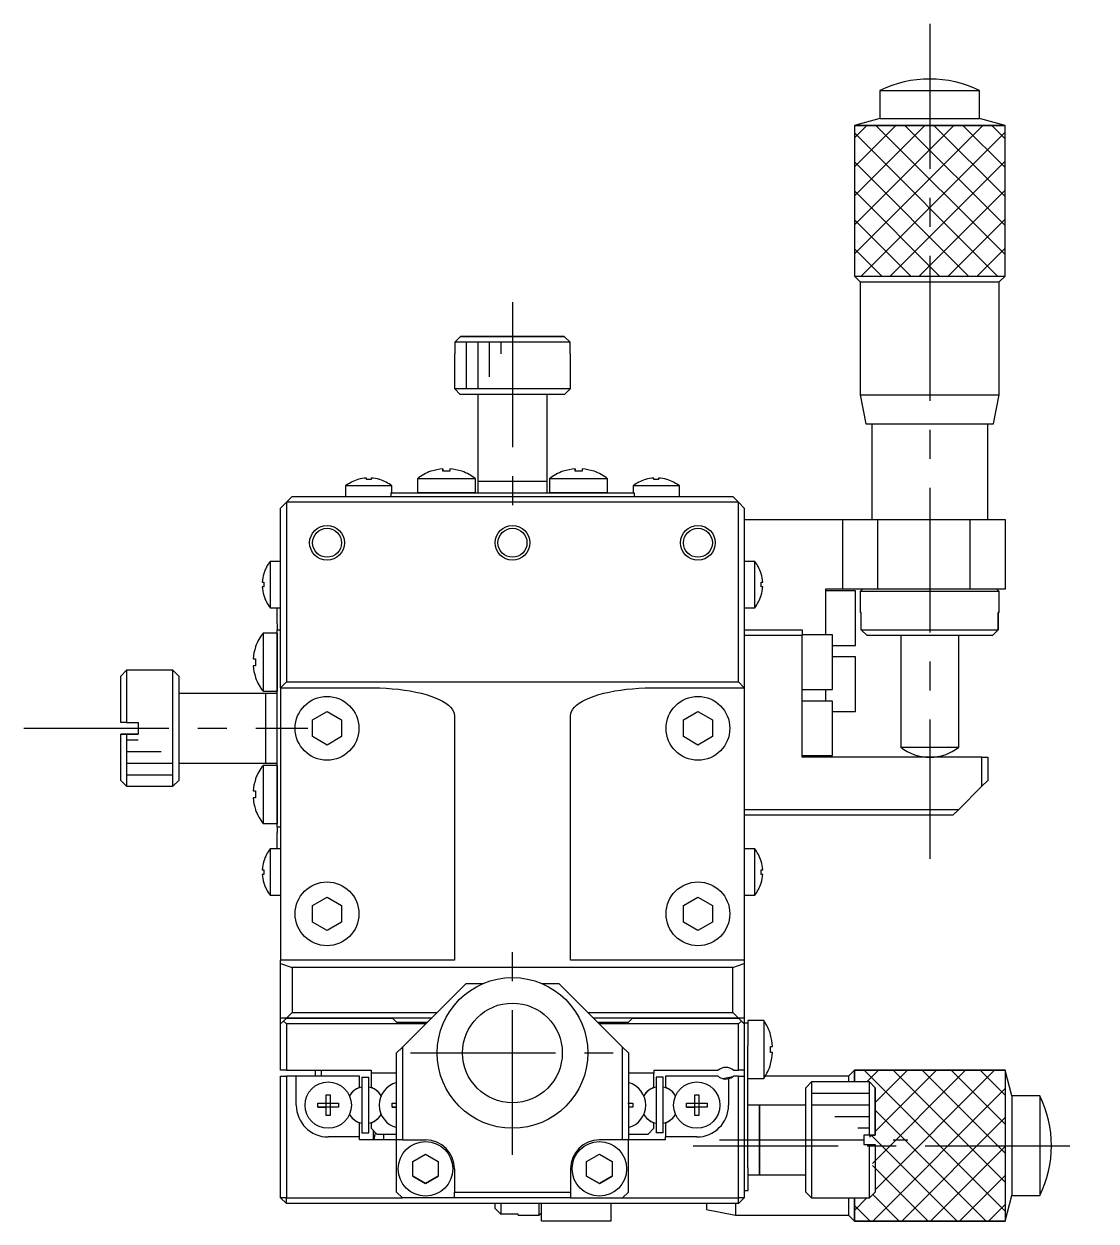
# Model space of a CAD drawing. Extents: x -314 to 359, y 3 to 518.
# Drawn here: x -73.7 to 18.8, y 227.7 to 330.9 of the extents above; entities that cross this region are included whole.
import ezdxf

# ---------------------------------------------------------------- set-up
doc = ezdxf.new("R2010")
doc.units = 0
doc.header["$LTSCALE"] = 10
doc.linetypes.add('CENTER', pattern=[2, 1.25, -0.25, 0.25, -0.25])
doc.linetypes.add('DASHED', pattern=[3.5, 2, -1.5])
doc.layers.get('0').update_dxf_attribs({"linetype": 'CONTINUOUS'})
doc.layers.add('CENTER', color=1, linetype='CENTER')

msp = doc.modelspace()

# ---------------------------------------------------------------- linework, layer by layer
at = {"color": 7, "linetype": 'CONTINUOUS'}
for p, q in [((0.166733, 325.180772), (8.766733, 325.180772)), ((0.166733, 325.180772), (0.166733, 322.770261)), ((8.766733, 322.770261), (8.766733, 325.180772)), ((0.166733, 322.770261), (-2.033266, 322.180773)), ((-2.033266, 322.180773), (10.966732, 322.180773)), ((-2.033266, 322.180773), (-2.033266, 309.180772)), ((0.166733, 322.770261), (8.766733, 322.770261)), ((10.966732, 322.180773), (8.766733, 322.770261)), ((10.966732, 309.180772), (10.966732, 322.180773)), ((-2.033266, 309.180772), (10.966732, 309.180772)), ((-2.033266, 309.180772), (-1.533263, 308.68077)), ((10.466729, 308.68077), (10.966732, 309.180772)), ((-1.533263, 308.68077), (10.466729, 308.68077)), ((-1.533263, 308.68077), (-1.533263, 298.930765)), ((10.466729, 298.930765), (10.466729, 308.68077)), ((-36.508204, 303.480766), (-36.005403, 303.980766)), ((-36.005403, 303.980766), (-27.061131, 303.980766)), ((-27.061131, 303.980766), (-36.005403, 303.980766)), ((-27.061131, 303.980766), (-26.55833, 303.480766)), ((-36.508204, 303.480766), (-36.508204, 302.480766)), ((-26.55833, 303.480766), (-36.508204, 303.480766)), ((-26.55833, 302.480766), (-26.55833, 303.480766)), ((-36.508204, 302.480766), (-36.533267, 302.480766)), ((-36.508204, 302.480766), (-36.533267, 302.480766)), ((-36.533267, 302.480766), (-36.533267, 299.480766)), ((-26.533267, 302.480766), (-26.55833, 302.480766)), ((-26.533267, 302.480766), (-26.55833, 302.480766)), ((-26.533267, 299.480766), (-26.533267, 302.480766)), ((-36.533267, 299.480766), (-26.533267, 299.480766)), ((-36.533267, 299.480766), (-36.033267, 298.980766)), ((-27.033267, 298.980766), (-26.533267, 299.480766)), ((-27.033267, 298.980766), (-36.033267, 298.980766)), ((-34.533267, 298.980766), (-34.533267, 291.480766)), ((-28.533267, 291.480766), (-28.533267, 298.980766)), ((-1.533263, 298.930765), (10.466729, 298.930765)), ((-1.533263, 298.930765), (-1.033264, 296.430766)), ((9.96673, 296.430766), (10.466729, 298.930765)), ((-1.033264, 296.430766), (9.96673, 296.430766)), ((-0.533267, 296.430766), (-0.533267, 288.180766)), ((9.466733, 288.180766), (9.466733, 296.430766)), ((-38.549092, 292.346202), (-38.582849, 292.346202)), ((-38.549094, 292.346202), (-38.582849, 292.346202)), ((-37.532852, 292.346182), (-37.532845, 292.558317)), ((-36.932852, 292.346171), (-37.532852, 292.346182)), ((-37.532845, 292.558317), (-37.53285, 292.346182)), ((-36.932845, 292.558305), (-36.932852, 292.346171)), ((-35.882849, 292.346151), (-35.916605, 292.346152)), ((-35.882849, 292.346151), (-35.916603, 292.346152)), ((-27.149092, 292.346202), (-27.182849, 292.346202)), ((-27.149094, 292.346202), (-27.182849, 292.346202)), ((-26.132852, 292.346182), (-26.132845, 292.558317)), ((-25.532852, 292.346171), (-26.132852, 292.346182)), ((-26.132845, 292.558317), (-26.13285, 292.346182)), ((-25.532845, 292.558305), (-25.532852, 292.346171)), ((-24.482849, 292.346151), (-24.516605, 292.346152)), ((-24.482849, 292.346151), (-24.516603, 292.346152)), ((-44.861976, 291.636499), (-44.883267, 291.636499)), ((-44.133267, 291.636499), (-44.133267, 291.768242)), ((-43.733267, 291.636499), (-44.133267, 291.636499)), ((-43.733267, 291.768242), (-43.733267, 291.636499)), ((-42.983267, 291.636499), (-43.004558, 291.636499)), ((-39.732861, 291.703421), (-39.732884, 290.480922)), ((-34.732861, 291.703326), (-39.732861, 291.703421)), ((-34.732884, 290.480827), (-34.732861, 291.703326)), ((-31.533267, 291.480766), (-34.533267, 291.480766)), ((-31.533267, 291.480766), (-34.533267, 291.480766)), ((-34.533267, 291.480766), (-34.533267, 290.480766)), ((-28.533267, 291.480766), (-31.533267, 291.480766)), ((-28.533267, 291.480766), (-31.533267, 291.480766)), ((-28.533267, 290.480766), (-28.533267, 291.480766)), ((-28.332861, 291.703421), (-28.332884, 290.480922)), ((-23.332861, 291.703326), (-28.332861, 291.703421)), ((-23.332884, 290.480827), (-23.332861, 291.703326)), ((-20.061976, 291.636499), (-20.083267, 291.636499)), ((-19.333267, 291.636499), (-19.333267, 291.768242)), ((-18.933267, 291.636499), (-19.333267, 291.636499)), ((-18.933267, 291.768242), (-18.933267, 291.636499)), ((-18.183267, 291.636499), (-18.204558, 291.636499)), ((-50.533267, 290.180766), (-51.033267, 289.680766)), ((-50.533267, 290.180766), (-12.533267, 290.180766)), ((-41.933267, 291.078766), (-45.933267, 291.078766)), ((-45.933267, 291.078766), (-45.933267, 290.180766)), ((-42.033267, 290.480766), (-42.033267, 290.180766)), ((-42.033267, 290.480766), (-40.033267, 290.480766)), ((-41.933267, 290.480766), (-41.933267, 291.078766)), ((-40.033267, 290.480766), (-23.033267, 290.480766)), ((-34.732884, 290.480827), (-39.732884, 290.480922)), ((-38.532884, 290.480899), (-38.532884, 290.480766)), ((-23.332884, 290.480827), (-28.332884, 290.480922)), ((-27.132884, 290.480899), (-27.132884, 290.480766)), ((-23.033267, 290.480766), (-21.033267, 290.480766)), ((-17.133267, 291.078766), (-21.133267, 291.078766)), ((-21.133267, 291.078766), (-21.133267, 290.480766)), ((-21.033267, 290.480766), (-21.033267, 290.180766)), ((-17.133267, 290.180766), (-17.133267, 291.078766)), ((-12.033267, 289.680766), (-12.533267, 290.180766)), ((-51.033267, 289.680766), (-51.533267, 289.180766)), ((-51.533267, 273.680766), (-51.533267, 289.180766)), ((-51.033267, 289.680766), (-51.033267, 274.180766)), ((-12.033267, 289.680766), (-51.033267, 289.680766)), ((-12.033267, 274.180766), (-12.033267, 289.680766)), ((-11.533267, 289.180766), (-12.033267, 289.680766)), ((-11.533267, 289.180766), (-11.533267, 280.980766)), ((-11.533267, 288.180766), (-3.033267, 288.180766)), ((-3.033267, 282.180766), (-3.033267, 288.180766)), ((-3.033267, 288.180766), (-0.033267, 288.180766)), ((-0.033267, 288.180766), (-0.033267, 282.180766)), ((-0.033267, 288.180766), (7.966733, 288.180766)), ((7.966733, 282.180766), (7.966733, 288.180766)), ((7.966733, 288.180766), (10.966733, 288.180766)), ((10.966733, 288.180766), (10.966733, 282.180766)), ((-52.431266, 284.580766), (-52.431266, 280.580766)), ((-51.533267, 284.580766), (-52.431266, 284.580766)), ((-10.635268, 284.580766), (-11.533267, 284.580766)), ((-10.635268, 280.580766), (-10.635268, 284.580766)), ((-52.988999, 283.530766), (-52.988999, 283.509475)), ((-10.077535, 283.509475), (-10.077535, 283.530766)), ((-53.120743, 282.780766), (-52.988999, 282.780766)), ((-52.988999, 282.380766), (-53.120743, 282.380766)), ((-52.988999, 282.780766), (-52.988999, 282.380766)), ((-10.077535, 282.780766), (-9.945792, 282.780766)), ((-10.077535, 282.380766), (-10.077535, 282.780766)), ((-9.945792, 282.380766), (-10.077535, 282.380766)), ((-4.533267, 282.180766), (-4.533267, 278.230766)), ((-3.033267, 282.180766), (-4.533267, 282.180766)), ((-1.933267, 282.030766), (-4.533267, 282.030766)), ((-0.033267, 282.180766), (-3.033267, 282.180766)), ((-1.933267, 277.330766), (-1.933267, 282.030766)), ((-1.333267, 282.180766), (-1.533267, 281.980766)), ((10.466733, 281.980766), (-1.533267, 281.980766)), ((-1.533267, 281.980766), (-1.533267, 280.180766)), ((7.966733, 282.180766), (-0.033267, 282.180766)), ((10.966733, 282.180766), (7.966733, 282.180766)), ((10.466733, 281.980766), (10.266733, 282.180766)), ((10.466733, 280.180766), (10.466733, 281.980766)), ((-52.988999, 281.652058), (-52.988999, 281.630766)), ((-11.533267, 280.980766), (-11.533267, 278.380766)), ((-10.077535, 281.630766), (-10.077535, 281.652058)), ((-52.431266, 280.580766), (-51.533267, 280.580766)), ((-51.833267, 279.680766), (-51.833267, 280.580766)), ((-11.533267, 280.580766), (-10.635268, 280.580766)), ((-1.449352, 280.180766), (-1.533267, 280.180766)), ((-1.449352, 278.680766), (-1.449352, 280.180766)), ((10.466733, 280.180766), (10.382807, 280.180766)), ((10.382807, 280.180766), (10.382807, 278.680766)), ((10.382818, 278.680766), (10.382818, 280.180766)), ((-51.833267, 279.180766), (-51.833267, 279.680766)), ((-51.833267, 279.180766), (-51.833267, 278.680766)), ((-53.05561, 278.381172), (-53.055705, 273.381172)), ((-51.833267, 278.381149), (-53.05561, 278.381172)), ((-51.833267, 278.680766), (-51.533267, 278.680766)), ((-51.833267, 276.680766), (-51.833267, 278.680766)), ((-51.833111, 278.381149), (-51.833206, 273.381149)), ((-11.533267, 278.680766), (-6.533267, 278.680766)), ((-11.533267, 278.380766), (-11.533267, 277.180766)), ((-6.533267, 278.180766), (-11.533267, 278.180766)), ((-6.533267, 278.680766), (-6.533267, 278.180766)), ((-3.933267, 278.230766), (-6.533267, 278.230766)), ((-6.533267, 267.680766), (-6.533267, 278.180766)), ((-3.933267, 273.530766), (-3.933267, 278.230766)), ((-1.449352, 278.680766), (10.382807, 278.680766)), ((-0.9416, 278.180766), (-1.449352, 278.680766)), ((9.875054, 278.180766), (-0.9416, 278.180766)), ((1.966737, 278.180766), (1.966737, 268.558275)), ((6.966729, 268.558275), (6.966729, 278.180766)), ((10.382807, 278.680766), (9.875054, 278.180766)), ((-53.698435, 277.231185), (-53.698436, 277.197429)), ((-11.533267, 277.180766), (-11.533267, 275.280766)), ((-3.933267, 277.330766), (-1.933267, 277.330766)), ((-53.910589, 276.181189), (-53.698455, 276.181185)), ((-53.698455, 276.181185), (-53.698467, 275.581185)), ((-51.833267, 263.680766), (-51.833267, 276.680766)), ((-1.933267, 276.330766), (-3.933267, 276.330766)), ((-1.933267, 271.630766), (-1.933267, 276.330766)), ((-64.833267, 275.180766), (-65.333267, 274.680766)), ((-65.333267, 270.680671), (-65.333267, 274.680766)), ((-64.833267, 275.180766), (-64.833267, 270.680661)), ((-60.833267, 275.180766), (-64.833267, 275.180766)), ((-60.833267, 265.180766), (-60.833267, 275.180766)), ((-60.333267, 274.680766), (-60.833267, 275.180766)), ((-60.333267, 274.680766), (-60.333267, 265.680766)), ((-53.698467, 275.581185), (-53.910601, 275.581189)), ((-11.533267, 275.280766), (-11.533267, 274.580766)), ((-53.698486, 274.56494), (-53.698486, 274.531185)), ((-51.033267, 274.180766), (-51.533267, 273.680766)), ((-51.533267, 273.664275), (-51.533267, 273.680766)), ((-51.533267, 273.664275), (-43.533267, 273.664275)), ((-51.533267, 273.664275), (-51.533267, 250.180766)), ((-51.033267, 274.180766), (-12.033267, 274.180766)), ((-43.533267, 273.664275), (-42.984053, 273.656845)), ((-42.984053, 273.656845), (-42.438226, 273.6346)), ((-42.438226, 273.6346), (-41.899149, 273.597678)), ((-21.167385, 273.597678), (-20.628308, 273.6346)), ((-20.628308, 273.6346), (-20.082481, 273.656845)), ((-20.082481, 273.656845), (-19.533267, 273.664275)), ((-19.533267, 273.664275), (-11.533267, 273.664275)), ((-11.533267, 273.680766), (-12.033267, 274.180766)), ((-11.533267, 274.580766), (-11.533267, 273.680766)), ((-11.533267, 273.680766), (-11.533267, 273.664275)), ((-11.533267, 273.664275), (-11.533267, 272.680766)), ((-52.833267, 273.180766), (-60.333267, 273.180766)), ((-53.055705, 273.381172), (-51.833267, 273.381149)), ((-52.833267, 273.180766), (-52.833267, 267.180766)), ((-52.833267, 273.180766), (-52.833267, 267.180766)), ((-51.833267, 273.180766), (-52.833267, 273.180766)), ((-41.899149, 273.597678), (-41.370148, 273.546307)), ((-41.370148, 273.546307), (-40.854483, 273.480802)), ((-40.854483, 273.480802), (-40.355334, 273.401569)), ((-40.355334, 273.401569), (-39.875777, 273.309094)), ((-39.875777, 273.309094), (-39.41877, 273.20395)), ((-39.41877, 273.20395), (-38.987131, 273.086783)), ((-38.987131, 273.086783), (-38.58352, 272.958316)), ((-38.58352, 272.958316), (-38.210425, 272.819342)), ((-38.210425, 272.819342), (-37.870148, 272.670716)), ((-37.870148, 272.670716), (-37.564786, 272.513356)), ((-25.501748, 272.513356), (-25.196386, 272.670716)), ((-25.196386, 272.670716), (-24.856109, 272.819342)), ((-24.856109, 272.819342), (-24.483014, 272.958316)), ((-24.483014, 272.958316), (-24.079403, 273.086783)), ((-24.079403, 273.086783), (-23.647764, 273.20395)), ((-23.647764, 273.20395), (-23.190757, 273.309094)), ((-23.190757, 273.309094), (-22.711201, 273.401569)), ((-22.711201, 273.401569), (-22.212051, 273.480802)), ((-22.212051, 273.480802), (-21.696386, 273.546307)), ((-21.696386, 273.546307), (-21.167385, 273.597678)), ((-11.533267, 272.680766), (-11.533267, 271.680761)), ((-6.533267, 273.530766), (-3.933267, 273.530766)), ((-4.533267, 273.530766), (-4.533267, 272.530766)), ((-48.783267, 270.902454), (-47.533267, 271.624142)), ((-47.533267, 271.624142), (-46.283267, 270.902454)), ((-37.564786, 272.513356), (-37.296221, 272.348232)), ((-37.296221, 272.348232), (-37.06611, 272.176361)), ((-37.06611, 272.176361), (-36.875871, 271.998803)), ((-36.875871, 271.998803), (-36.726678, 271.816653)), ((-36.726678, 271.816653), (-36.619449, 271.631035)), ((-36.619449, 271.631035), (-36.554846, 271.443091)), ((-26.511688, 271.443091), (-26.447085, 271.631035)), ((-26.447085, 271.631035), (-26.339856, 271.816653)), ((-26.339856, 271.816653), (-26.190663, 271.998803)), ((-26.190663, 271.998803), (-26.000424, 272.176361)), ((-26.000424, 272.176361), (-25.770313, 272.348232)), ((-25.770313, 272.348232), (-25.501748, 272.513356)), ((-16.783267, 270.902454), (-15.533267, 271.624142)), ((-15.533267, 271.624142), (-14.283267, 270.902454)), ((-11.533267, 271.680761), (-11.533267, 271.480766)), ((-3.933267, 272.530766), (-6.533267, 272.530766)), ((-3.933267, 267.830766), (-3.933267, 272.530766)), ((-3.933267, 271.630766), (-1.933267, 271.630766)), ((-64.833267, 270.680661), (-65.333267, 270.680671)), ((-64.833267, 270.680661), (-63.833267, 270.680661)), ((-63.833267, 270.680661), (-63.833267, 269.680661)), ((-48.783267, 269.459078), (-48.783267, 270.902454)), ((-46.283267, 270.902454), (-46.283267, 269.459078)), ((-36.554846, 271.443091), (-36.533267, 271.253982)), ((-36.533267, 271.253982), (-36.533267, 250.180766)), ((-26.533267, 271.253982), (-26.511688, 271.443091)), ((-26.533267, 250.180766), (-26.533267, 271.253982)), ((-16.783267, 269.459078), (-16.783267, 270.902454)), ((-14.283267, 270.902454), (-14.283267, 269.459078)), ((-11.533267, 271.480766), (-11.533267, 268.880766)), ((-64.833267, 269.680872), (-65.333267, 269.680861)), ((-65.333267, 269.680671), (-65.333267, 269.680861)), ((-65.333267, 269.680671), (-64.833267, 269.680661)), ((-65.333267, 265.680766), (-65.333267, 269.680671)), ((-64.833267, 269.680872), (-63.833267, 269.680872)), ((-64.833267, 269.680661), (-64.833267, 265.180766)), ((-63.833267, 269.680661), (-64.833267, 269.680661)), ((-47.533267, 268.737391), (-48.783267, 269.459078)), ((-46.283267, 269.459078), (-47.533267, 268.737391)), ((-15.533267, 268.737391), (-16.783267, 269.459078)), ((-14.283267, 269.459078), (-15.533267, 268.737391)), ((-11.533267, 268.880766), (-11.533267, 268.680771)), ((-11.533267, 268.680771), (-11.533267, 265.780761)), ((1.966737, 268.558275), (6.966729, 268.558275)), ((-6.533267, 267.830766), (-3.933267, 267.830766)), ((8.966733, 267.680766), (-6.533267, 267.680766)), ((8.966733, 265.180766), (8.966733, 267.680766)), ((8.966733, 267.680766), (9.466733, 267.680766)), ((9.466733, 267.680766), (9.466733, 265.680766)), ((-60.333267, 267.180766), (-52.833267, 267.180766)), ((-53.05561, 266.981172), (-53.055705, 261.981172)), ((-51.833267, 266.981149), (-53.05561, 266.981172)), ((-52.833267, 267.180766), (-51.833267, 267.180766)), ((-51.833111, 266.981149), (-51.833206, 261.981149)), ((-65.333267, 265.680766), (-64.833267, 265.180766)), ((-60.833267, 265.180766), (-60.333267, 265.680766)), ((-53.698435, 265.831185), (-53.698436, 265.797429)), ((-11.533267, 265.780761), (-11.533267, 263.180766)), ((9.466733, 265.680766), (8.966733, 265.180766)), ((-64.833267, 265.180766), (-60.833267, 265.180766)), ((-53.910589, 264.781189), (-53.698455, 264.781185)), ((-53.698455, 264.781185), (-53.698467, 264.181185)), ((6.966733, 263.180766), (8.966733, 265.180766)), ((-53.698467, 264.181185), (-53.910601, 264.181189)), ((-51.833267, 261.680766), (-51.833267, 263.680766)), ((-53.698486, 263.16494), (-53.698486, 263.131185)), ((-11.533267, 263.180766), (-11.533267, 250.180766)), ((-11.533267, 263.180766), (6.966733, 263.180766)), ((6.466733, 262.680766), (-11.533267, 262.680766)), ((6.966733, 263.180766), (6.466733, 262.680766)), ((-53.055705, 261.981172), (-51.833267, 261.981149)), ((-51.833267, 261.680766), (-51.533267, 261.680766)), ((-51.833267, 261.680766), (-51.833267, 261.180766)), ((-51.833267, 260.680766), (-51.833267, 261.180766)), ((-51.833267, 259.780766), (-51.833267, 260.680766)), ((-52.431266, 259.780766), (-52.431266, 255.780766)), ((-51.533267, 259.780766), (-52.431266, 259.780766)), ((-10.635268, 259.780766), (-11.533267, 259.780766)), ((-10.635268, 255.780766), (-10.635268, 259.780766)), ((-52.988999, 258.730766), (-52.988999, 258.709475)), ((-10.077535, 258.709475), (-10.077535, 258.730766)), ((-53.120743, 257.980766), (-52.988999, 257.980766)), ((-52.988999, 257.580766), (-53.120743, 257.580766)), ((-52.988999, 257.980766), (-52.988999, 257.580766)), ((-10.077535, 257.980766), (-9.945792, 257.980766)), ((-10.077535, 257.580766), (-10.077535, 257.980766)), ((-9.945792, 257.580766), (-10.077535, 257.580766)), ((-52.988999, 256.852058), (-52.988999, 256.830766)), ((-10.077535, 256.830766), (-10.077535, 256.852058)), ((-52.431266, 255.780766), (-51.533267, 255.780766)), ((-48.783267, 254.902454), (-47.533267, 255.624142)), ((-47.533267, 255.624142), (-46.283267, 254.902454)), ((-16.783267, 254.902454), (-15.533267, 255.624142)), ((-15.533267, 255.624142), (-14.283267, 254.902454)), ((-11.533267, 255.780766), (-10.635268, 255.780766)), ((-48.783267, 253.459078), (-48.783267, 254.902454)), ((-46.283267, 254.902454), (-46.283267, 253.459078)), ((-16.783267, 253.459078), (-16.783267, 254.902454)), ((-14.283267, 254.902454), (-14.283267, 253.459078)), ((-47.533267, 252.737391), (-48.783267, 253.459078)), ((-46.283267, 253.459078), (-47.533267, 252.737391)), ((-15.533267, 252.737391), (-16.783267, 253.459078)), ((-14.283267, 253.459078), (-15.533267, 252.737391)), ((-51.533267, 249.90567), (-51.533267, 250.180766)), ((-49.033262, 250.180766), (-51.533267, 250.180766)), ((-51.533267, 249.90567), (-50.533267, 249.561342)), ((-51.533267, 245.180766), (-51.533267, 249.90567)), ((-48.783267, 250.180766), (-49.033262, 250.180766)), ((-46.283267, 250.180766), (-48.783267, 250.180766)), ((-46.033272, 250.180766), (-46.283267, 250.180766)), ((-36.533267, 250.180766), (-46.033272, 250.180766)), ((-17.033262, 250.180766), (-26.533267, 250.180766)), ((-16.783267, 250.180766), (-17.033262, 250.180766)), ((-14.283267, 250.180766), (-16.783267, 250.180766)), ((-14.033272, 250.180766), (-14.283267, 250.180766)), ((-11.533267, 250.180766), (-14.033272, 250.180766)), ((-12.533267, 249.561342), (-11.533267, 249.90567)), ((-11.533267, 250.180766), (-11.533267, 249.90567)), ((-11.533267, 249.90567), (-11.533267, 245.180766)), ((-12.533267, 249.561342), (-50.533267, 249.561342)), ((-50.533267, 249.561342), (-50.533267, 245.680766)), ((-12.533267, 245.680766), (-12.533267, 249.561342)), ((-35.533267, 248.180766), (-41.033267, 242.680766)), ((-35.533267, 248.180766), (-34.033264, 248.180766)), ((-29.03327, 248.180766), (-27.533267, 248.180766)), ((-22.033267, 242.680766), (-27.533267, 248.180766)), ((-51.033267, 245.180766), (-51.533267, 245.180766)), ((-51.533267, 244.680766), (-51.533267, 245.180766)), ((-51.533267, 244.680766), (-51.283267, 244.930766)), ((-51.033267, 245.180766), (-51.283267, 244.930766)), ((-51.283267, 244.930766), (-51.033267, 244.680766)), ((-51.033267, 245.180766), (-50.533267, 245.680766)), ((-51.033267, 245.180766), (-48.783267, 245.180766)), ((-48.783267, 245.180766), (-51.033267, 245.180766)), ((-50.533267, 245.680766), (-38.033267, 245.680766)), ((-48.783267, 245.180766), (-46.283267, 245.180766)), ((-46.283267, 245.180766), (-48.783267, 245.180766)), ((-46.283267, 245.180766), (-41.883267, 245.180766)), ((-41.883267, 245.180766), (-46.283267, 245.180766)), ((-41.533267, 244.830766), (-41.883267, 245.180766)), ((-38.533267, 245.180766), (-41.883267, 245.180766)), ((-41.533267, 244.830766), (-38.883267, 244.830766)), ((-25.033267, 245.680766), (-12.533267, 245.680766)), ((-21.183267, 245.180766), (-24.533267, 245.180766)), ((-24.183267, 244.830766), (-21.533267, 244.830766)), ((-21.183267, 245.180766), (-21.533267, 244.830766)), ((-21.183267, 245.180766), (-16.783267, 245.180766)), ((-16.783267, 245.180766), (-21.183267, 245.180766)), ((-16.783267, 245.180766), (-14.283267, 245.180766)), ((-14.283267, 245.180766), (-16.783267, 245.180766)), ((-14.283267, 245.180766), (-12.033267, 245.180766)), ((-12.033267, 245.180766), (-14.283267, 245.180766)), ((-12.533267, 245.680766), (-12.033267, 245.180766)), ((-11.783267, 244.930766), (-12.033267, 245.180766)), ((-11.533267, 245.180766), (-12.033267, 245.180766)), ((-12.033267, 244.680766), (-11.783267, 244.930766)), ((-11.783267, 244.930766), (-11.533267, 244.680766)), ((-11.533267, 245.180766), (-11.533267, 244.780766)), ((-11.533267, 244.780766), (-11.233267, 244.780766)), ((-11.533267, 244.680766), (-11.533267, 244.780766)), ((-11.233267, 244.980766), (-11.233267, 244.780766)), ((-9.84161, 244.980766), (-11.233267, 244.980766)), ((-11.233267, 244.780766), (-11.233267, 242.780766)), ((-9.84161, 244.980766), (-9.84161, 239.980766)), ((-51.533267, 240.680766), (-51.533267, 244.680766)), ((-51.033267, 244.680766), (-51.033267, 240.680766)), ((-39.033267, 244.680766), (-51.033267, 244.680766)), ((-12.033267, 244.680766), (-24.033267, 244.680766)), ((-12.033267, 240.680766), (-12.033267, 244.680766)), ((-11.533267, 244.680766), (-11.533267, 240.680766)), ((-9.270686, 243.739356), (-9.263831, 243.742699)), ((-41.533267, 242.180766), (-41.033267, 242.680766)), ((-41.033267, 242.680766), (-41.033267, 234.680766)), ((-22.033267, 234.680766), (-22.033267, 242.680766)), ((-22.033267, 242.680766), (-21.533267, 242.180766)), ((-11.233267, 241.405766), (-11.233267, 242.780766)), ((-9.270686, 242.220766), (-9.270686, 242.740766)), ((-9.270686, 242.740766), (-9.098314, 242.740766)), ((-41.533267, 234.680766), (-41.533267, 242.180766)), ((-21.533267, 242.180766), (-21.533267, 234.680766)), ((-9.098314, 242.220766), (-9.270686, 242.220766)), ((-51.033267, 240.680766), (-51.533267, 240.680766)), ((-51.033267, 240.680766), (-43.733267, 240.680766)), ((-48.533267, 240.180766), (-48.533267, 240.680766)), ((-48.033267, 240.680766), (-48.033267, 240.180766)), ((-43.733267, 240.680766), (-43.733267, 240.430766)), ((-19.333267, 240.680766), (-13.794705, 240.680766)), ((-19.333267, 240.680766), (-19.333267, 240.430766)), ((-12.471829, 240.680766), (-12.033267, 240.680766)), ((-11.533267, 240.680766), (-12.033267, 240.680766)), ((-11.533267, 240.680766), (-11.533267, 240.180762)), ((-11.233267, 232.280766), (-11.233267, 241.405766)), ((-9.263831, 241.218833), (-9.270686, 241.222177)), ((-2.033261, 240.680765), (-2.533263, 240.180762)), ((-2.033261, 240.680765), (-2.033261, 239.680766)), ((10.96674, 240.680765), (-2.033261, 240.680765)), ((10.96674, 240.680765), (10.96674, 234.324751)), ((11.556228, 238.480766), (10.96674, 240.680765)), ((-51.533267, 229.680766), (-51.533267, 240.180766)), ((-51.533267, 240.180766), (-51.033267, 240.180766)), ((-51.033267, 240.180766), (-51.033267, 229.680766)), ((-50.183267, 240.180766), (-51.033267, 240.180766)), ((-50.183267, 237.680766), (-50.183267, 240.180766)), ((-44.733267, 240.180766), (-50.183267, 240.180766)), ((-44.733267, 239.231572), (-44.733267, 240.180766)), ((-44.533267, 240.080766), (-43.933267, 240.080766)), ((-44.533267, 240.080766), (-44.533267, 235.280766)), ((-43.933267, 235.280766), (-43.933267, 240.080766)), ((-41.533267, 240.430766), (-43.733267, 240.430766)), ((-43.733267, 240.430766), (-43.733267, 239.231572)), ((-19.333267, 240.430766), (-21.533267, 240.430766)), ((-19.333267, 239.231572), (-19.333267, 240.430766)), ((-19.133267, 240.080766), (-19.133267, 235.280766)), ((-18.533267, 240.080766), (-19.133267, 240.080766)), ((-18.533267, 235.280766), (-18.533267, 240.080766)), ((-13.794705, 240.180766), (-18.333267, 240.180766)), ((-18.333267, 240.180766), (-18.333267, 239.231572)), ((-12.533274, 240.130761), (-13.379413, 239.961534)), ((-12.883267, 239.96252), (-12.883267, 237.680766)), ((-12.033267, 240.180766), (-12.471829, 240.180766)), ((-12.033267, 229.680766), (-12.033267, 240.180766)), ((-12.033267, 240.180766), (-11.533267, 240.180766)), ((-11.533267, 240.180766), (-11.533267, 229.680766)), ((-11.233267, 239.980766), (-9.84161, 239.980766)), ((-2.533263, 240.180762), (-9.715453, 240.180762)), ((-5.733267, 239.680766), (-6.233267, 239.180766)), ((-5.733267, 239.680766), (-5.733267, 234.680766)), ((-0.733267, 239.680766), (-5.733267, 239.680766)), ((-2.533263, 240.180762), (-2.533263, 239.680766)), ((-0.733267, 235.080766), (-0.733267, 239.680766)), ((-0.233267, 239.180766), (-0.733267, 239.680766)), ((-47.613267, 238.567128), (-47.253267, 238.567128)), ((-47.613267, 237.860766), (-47.613267, 238.567128)), ((-47.253267, 238.567128), (-47.253267, 237.860766)), ((-44.993362, 239.081406), (-44.733267, 239.231572)), ((-43.473172, 239.081406), (-43.733267, 239.231572)), ((-43.533267, 239.105602), (-43.533267, 239.116102)), ((-19.593362, 239.081406), (-19.333267, 239.231572)), ((-19.353034, 239.180766), (-19.421265, 239.180766)), ((-18.073172, 239.081406), (-18.333267, 239.231572)), ((-18.245269, 239.180766), (-18.313502, 239.180766)), ((-15.813267, 238.567128), (-15.453267, 238.567128)), ((-15.813267, 237.860766), (-15.813267, 238.567128)), ((-15.453267, 238.567128), (-15.453267, 237.860766)), ((-6.233267, 234.680766), (-6.233267, 239.180766)), ((-0.233267, 239.180766), (-0.233267, 235.080766)), ((-48.319628, 237.860766), (-47.613267, 237.860766)), ((-48.319628, 237.500766), (-48.319628, 237.860766)), ((-47.613267, 237.500766), (-48.319628, 237.500766)), ((-48.319628, 237.500766), (-47.613267, 237.500766)), ((-47.602895, 237.850394), (-47.613267, 237.860766)), ((-47.602895, 237.511138), (-47.613267, 237.500766)), ((-47.613267, 236.794405), (-47.613267, 237.500766)), ((-47.602895, 237.850394), (-47.263639, 237.850394)), ((-47.602895, 237.511138), (-47.602895, 237.850394)), ((-47.263639, 237.511138), (-47.602895, 237.511138)), ((-47.263639, 237.850394), (-47.253267, 237.860766)), ((-47.263639, 237.850394), (-47.263639, 237.511138)), ((-47.263639, 237.511138), (-47.253267, 237.500766)), ((-47.253267, 237.860766), (-46.546906, 237.860766)), ((-47.253267, 237.500766), (-47.253267, 236.794405)), ((-46.546906, 237.500766), (-47.253267, 237.500766)), ((-46.546906, 237.500766), (-47.253267, 237.500766)), ((-46.546906, 237.860766), (-46.546906, 237.500766)), ((-41.919628, 237.860766), (-41.499743, 237.860766)), ((-41.919628, 237.500766), (-41.919628, 237.860766)), ((-41.533267, 237.500766), (-41.919628, 237.500766)), ((-41.919628, 237.500766), (-41.533267, 237.500766)), ((-21.566791, 237.860766), (-21.146906, 237.860766)), ((-21.146906, 237.500766), (-21.533267, 237.500766)), ((-21.146906, 237.500766), (-21.533267, 237.500766)), ((-21.146906, 237.860766), (-21.146906, 237.500766)), ((-16.519628, 237.860766), (-15.813267, 237.860766)), ((-16.519628, 237.500766), (-16.519628, 237.860766)), ((-15.813267, 237.500766), (-16.519628, 237.500766)), ((-16.519628, 237.500766), (-15.813267, 237.500766)), ((-15.802895, 237.850394), (-15.813267, 237.860766)), ((-15.802895, 237.511138), (-15.813267, 237.500766)), ((-15.813267, 236.794405), (-15.813267, 237.500766)), ((-15.802895, 237.850394), (-15.463639, 237.850394)), ((-15.802895, 237.511138), (-15.802895, 237.850394)), ((-15.463639, 237.511138), (-15.802895, 237.511138)), ((-15.463639, 237.850394), (-15.453267, 237.860766)), ((-15.463639, 237.850394), (-15.463639, 237.511138)), ((-15.463639, 237.511138), (-15.453267, 237.500766)), ((-15.453267, 237.860766), (-14.746906, 237.860766)), ((-15.453267, 237.500766), (-15.453267, 236.794405)), ((-14.746906, 237.500766), (-15.453267, 237.500766)), ((-14.746906, 237.500766), (-15.453267, 237.500766)), ((-14.746906, 237.860766), (-14.746906, 237.500766)), ((-10.233267, 237.680766), (-11.233267, 237.680766)), ((-10.233267, 237.680766), (-10.233267, 234.680766)), ((-10.233267, 231.680766), (-10.233267, 237.680766)), ((-6.233267, 237.680766), (-10.233267, 237.680766)), ((11.556228, 238.480766), (11.556228, 234.276018)), ((13.966739, 238.480766), (11.556228, 238.480766)), ((13.966739, 238.480766), (13.966739, 234.276018)), ((-47.253267, 236.794405), (-47.613267, 236.794405)), ((-15.453267, 236.794405), (-15.813267, 236.794405)), ((-44.733267, 236.129961), (-44.993362, 236.280127)), ((-44.733267, 234.930766), (-44.733267, 236.129961)), ((-43.733267, 236.129961), (-43.473172, 236.280127)), ((-43.733267, 236.129961), (-43.733267, 235.680766)), ((-43.733267, 235.680766), (-43.233267, 235.180766)), ((-43.533267, 236.245431), (-43.533267, 236.25593)), ((-43.533267, 234.680766), (-43.533267, 235.480766)), ((-19.833267, 235.180766), (-19.333267, 235.680766)), ((-19.333267, 236.129961), (-19.593362, 236.280127)), ((-19.333267, 235.680766), (-19.333267, 236.129961)), ((-18.333267, 236.129961), (-18.073172, 236.280127)), ((-18.333267, 236.129961), (-18.333267, 234.930766)), ((-44.733267, 234.930766), (-47.433267, 234.930766)), ((-44.733267, 234.680766), (-44.733267, 234.930766)), ((-41.533267, 234.680766), (-44.733267, 234.680766)), ((-44.533267, 235.280766), (-43.933267, 235.280766)), ((-43.233267, 235.180766), (-41.533267, 235.180766)), ((-42.655758, 235.180766), (-42.655758, 234.680766)), ((-41.033267, 234.680766), (-41.533267, 234.680766)), ((-41.533267, 230.180766), (-41.533267, 234.680766)), ((-41.033267, 234.680766), (-39.033267, 234.680766)), ((-22.033267, 234.680766), (-24.033267, 234.680766)), ((-21.533267, 234.680766), (-22.033267, 234.680766)), ((-21.533267, 235.180766), (-19.833267, 235.180766)), ((-21.533267, 230.180766), (-21.533267, 234.680766)), ((-18.333267, 234.680766), (-21.533267, 234.680766)), ((-18.533267, 235.280766), (-19.133267, 235.280766)), ((-18.333267, 234.680766), (-18.333267, 234.930766)), ((-15.633267, 234.930766), (-18.333267, 234.930766)), ((-10.233267, 234.680766), (-10.233267, 231.680766)), ((-6.233267, 230.180766), (-6.233267, 234.680766)), ((-5.733267, 234.680766), (-5.733267, 229.680766)), ((-1.233267, 235.080766), (-1.233267, 234.280766)), ((-0.733267, 235.080766), (-1.233267, 235.080766)), ((-0.233267, 235.080766), (-0.733267, 235.080766)), ((-40.133267, 232.815852), (-39.033267, 233.450937)), ((-39.033267, 233.450937), (-37.933267, 232.815852)), ((-25.133267, 232.815852), (-24.033267, 233.450937)), ((-24.033267, 233.450937), (-22.933267, 232.815852)), ((-1.233267, 234.280766), (-0.733267, 234.280766)), ((-0.733267, 229.680766), (-0.733267, 234.280766)), ((-0.733267, 234.280766), (-0.233267, 234.280766)), ((-0.233267, 234.280766), (-0.233267, 230.180766)), ((10.96674, 234.324751), (10.96674, 227.680767)), ((11.556228, 234.276018), (11.556228, 229.880766)), ((13.966739, 234.276018), (13.966739, 229.880766)), ((-40.133267, 231.545681), (-40.133267, 232.815852)), ((-37.933267, 232.815852), (-37.933267, 231.545681)), ((-25.133267, 231.545681), (-25.133267, 232.815852)), ((-22.933267, 232.815852), (-22.933267, 231.545681)), ((-39.033267, 230.910596), (-40.133267, 231.545681)), ((-40.133267, 231.545681), (-39.033267, 230.910596)), ((-37.933267, 231.545681), (-39.033267, 230.910596)), ((-39.033267, 230.910596), (-37.933267, 231.545681)), ((-36.533267, 232.180766), (-36.533267, 230.180766)), ((-26.533267, 232.180766), (-26.533267, 230.180766)), ((-24.033267, 230.910596), (-25.133267, 231.545681)), ((-25.133267, 231.545681), (-24.033267, 230.910596)), ((-22.933267, 231.545681), (-24.033267, 230.910596)), ((-24.033267, 230.910596), (-22.933267, 231.545681)), ((-11.233267, 232.280766), (-11.233267, 230.280766)), ((-11.233267, 231.680766), (-10.233267, 231.680766)), ((-10.233267, 231.680766), (-6.233267, 231.680766)), ((-11.233267, 230.280766), (-11.533267, 230.280766)), ((-51.033267, 229.180766), (-51.533267, 229.680766)), ((-51.033267, 229.680766), (-51.533267, 229.680766)), ((-51.033267, 229.680766), (-41.033267, 229.680766)), ((-51.033267, 229.180766), (-51.033267, 229.680766)), ((-41.533267, 230.180766), (-41.033267, 229.680766)), ((-36.533267, 229.680766), (-41.033267, 229.680766)), ((-36.533267, 229.680766), (-36.533267, 230.180766)), ((-36.533267, 230.180766), (-26.533267, 230.180766)), ((-26.533267, 229.680766), (-36.533267, 229.680766)), ((-26.533267, 230.180766), (-26.533267, 229.680766)), ((-26.533267, 229.680766), (-22.033267, 229.680766)), ((-22.033267, 229.680766), (-21.533267, 230.180766)), ((-22.033267, 229.680766), (-12.033267, 229.680766)), ((-12.033267, 229.180766), (-12.033267, 229.680766)), ((-11.533267, 229.680766), (-12.033267, 229.680766)), ((-12.033267, 229.180766), (-11.533267, 229.680766)), ((-6.233267, 230.180766), (-5.733267, 229.680766)), ((-5.733267, 229.680766), (-0.733267, 229.680766)), ((-2.533263, 229.680766), (-2.533263, 228.18077)), ((-2.033261, 229.680766), (-2.033261, 227.680767)), ((-0.733267, 229.680766), (-0.233267, 230.180766)), ((10.96674, 227.680767), (11.556228, 229.880766)), ((11.556228, 229.880766), (13.966739, 229.880766)), ((-12.033267, 229.180766), (-51.033267, 229.180766)), ((-33.033267, 228.772437), (-33.033267, 229.180766)), ((-32.533267, 228.264685), (-33.033267, 228.772437)), ((-32.533267, 229.180766), (-32.533267, 228.264685)), ((-31.033267, 228.264685), (-32.533267, 228.264685)), ((-31.033267, 228.180766), (-31.033267, 228.264685)), ((-29.233267, 228.180766), (-29.233267, 229.180766)), ((-29.233267, 228.180766), (-29.033267, 228.380766)), ((-29.033267, 227.680766), (-29.033267, 229.180766)), ((-23.033267, 229.180766), (-23.033267, 227.680766)), ((-14.783267, 229.180766), (-14.783267, 228.680769)), ((-14.783267, 228.680769), (-12.283268, 228.18077)), ((-12.283268, 229.180766), (-12.283268, 228.18077)), ((-31.033267, 228.180766), (-29.233267, 228.180766)), ((-23.033267, 227.680766), (-29.033267, 227.680766)), ((-12.283268, 228.18077), (-2.533263, 228.18077)), ((-2.533263, 228.18077), (-2.033261, 227.680767)), ((-2.033261, 227.680767), (10.96674, 227.680767))]:
    msp.add_line(p, q, dxfattribs=at)
at = {"color": 3, "linetype": 'CONTINUOUS'}
for p, q in [((-2.033266, 321.102701), (-0.955193, 322.180773)), ((-2.033266, 318.602701), (1.544807, 322.180773)), ((-2.033266, 316.102701), (4.044807, 322.180773)), ((-2.033266, 313.602701), (6.544807, 322.180773)), ((-2.033266, 311.102701), (9.044807, 322.180773)), ((-0.17828, 322.180773), (10.966732, 311.035762)), ((2.32172, 322.180773), (10.966732, 313.535762)), ((4.82172, 322.180773), (10.966732, 316.035762)), ((7.32172, 322.180773), (10.966732, 318.535762)), ((9.82172, 322.180773), (10.966732, 321.035762)), ((-2.033266, 321.53576), (10.321721, 309.180772)), ((-1.455194, 309.180772), (10.966732, 321.602699)), ((1.044806, 309.180772), (10.966732, 319.102699)), ((-2.033266, 319.03576), (7.821721, 309.180772)), ((-2.033266, 316.53576), (5.321721, 309.180772)), ((3.544806, 309.180772), (10.966732, 316.602699)), ((-2.033266, 314.03576), (2.821721, 309.180772)), ((6.044806, 309.180772), (10.966732, 314.102699)), ((-2.033266, 311.53576), (0.321721, 309.180772)), ((8.544806, 309.180772), (10.966732, 311.602699)), ((-35.533267, 303.480766), (-35.533267, 299.480766)), ((-34.533267, 303.480766), (-34.533267, 299.480766)), ((-33.533267, 303.480766), (-33.533267, 300.480766)), ((-32.533267, 303.480766), (-32.533267, 302.480766)), ((-64.833267, 269.180766), (-63.833267, 269.180766)), ((-64.833267, 268.180766), (-61.833267, 268.180766)), ((-64.833267, 267.180766), (-60.833267, 267.180766)), ((-64.833267, 266.180766), (-60.833267, 266.180766)), ((-1.178272, 240.680765), (10.96674, 228.535754)), ((-0.9552, 239.680766), (0.044799, 240.680765)), ((-0.485298, 232.650669), (7.544799, 240.680765)), ((-0.253816, 230.38215), (10.044799, 240.680765)), ((-0.233267, 237.9027), (2.544799, 240.680765)), ((-0.233267, 235.4027), (5.044799, 240.680765)), ((1.321728, 240.680765), (10.96674, 231.035754)), ((3.821728, 240.680765), (10.96674, 233.535754)), ((6.321728, 240.680765), (10.96674, 236.035754)), ((8.821728, 240.680765), (10.96674, 238.535754)), ((-0.733267, 238.680766), (-5.733267, 238.680766)), ((-0.455199, 227.680767), (10.96674, 239.102707)), ((-0.733267, 237.680766), (-5.733267, 237.680766)), ((-0.733267, 236.680766), (-3.733267, 236.680766)), ((-0.233267, 237.235761), (9.321726, 227.680767)), ((2.044801, 227.680767), (10.96674, 236.602707)), ((-0.733267, 235.680766), (-1.733267, 235.680766)), ((-0.716779, 234.919187), (-0.5552, 235.080766)), ((-0.578273, 235.080766), (6.821726, 227.680767)), ((4.544801, 227.680767), (10.96674, 234.102707)), ((-0.466789, 232.469283), (4.321726, 227.680767)), ((7.044801, 227.680767), (10.96674, 231.602707)), ((-2.033261, 228.602706), (-0.9552, 229.680766)), ((-0.45577, 229.958264), (1.821726, 227.680767)), ((-2.033261, 229.035755), (-0.678274, 227.680767)), ((9.544801, 227.680767), (10.96674, 229.102707))]:
    msp.add_line(p, q, dxfattribs=at)
at = {"color": 3, "linetype": 'DASHED'}
for p, q in [((10.966732, 322.180773), (-2.033266, 322.180773)), ((-2.033266, 322.180773), (-2.033266, 309.180772)), ((10.966732, 309.180772), (10.966732, 322.180773)), ((-2.033266, 309.180772), (10.966732, 309.180772)), ((-2.033261, 239.680766), (-2.033261, 240.680765)), ((-2.033261, 240.680765), (10.96674, 240.680765)), ((10.96674, 240.680765), (10.96674, 227.680767)), ((-0.733267, 239.680766), (-2.033261, 239.680766)), ((-0.233267, 239.180766), (-0.733267, 239.680766)), ((-0.233267, 235.080766), (-0.233267, 239.180766)), ((-0.733267, 235.080766), (-0.233267, 235.080766)), ((-2.033261, 227.680767), (-2.033261, 229.680766)), ((-2.033261, 229.680766), (-0.733267, 229.680766)), ((-0.733267, 229.680766), (-0.233267, 230.180766)), ((10.96674, 227.680767), (-2.033261, 227.680767))]:
    msp.add_line(p, q, dxfattribs=at)
at = {"color": 3, "linetype": 'CONTINUOUS'}
for centre in [(-47.533267, 286.180766), (-31.533267, 286.180766), (-15.533267, 286.180766)]:
    msp.add_circle(centre, 1.5, dxfattribs=at)
at = {"color": 7, "linetype": 'CONTINUOUS'}
for centre, radius in [((-47.533267, 286.180766), 1.25), ((-31.533267, 286.180766), 1.25), ((-15.533267, 286.180766), 1.25), ((-47.533267, 270.180766), 2.75), ((-15.533267, 270.180766), 2.75), ((-47.533267, 254.180766), 2.75), ((-15.533267, 254.180766), 2.75), ((-31.533267, 242.180766), 6.499999), ((-31.533267, 242.180766), 4.3), ((-47.433267, 237.680766), 2), ((-15.633267, 237.680766), 2), ((-39.033267, 232.180766), 2.35), ((-24.033267, 232.180766), 2.35)]:
    msp.add_circle(centre, radius, dxfattribs=at)
for centre, radius, start, end in [((4.466735, 316.435772), 9.745001, 63.816215, 116.183797), ((-37.23292, 288.580875), 4, 109.723545, 128.681099), ((-37.232921, 288.580875), 3.988734, 94.312305, 109.267114), ((-37.232921, 288.580875), 3.988734, 70.730708, 85.685517), ((-37.23292, 288.580875), 4, 51.316724, 70.274278), ((-25.83292, 288.580875), 4, 109.723545, 128.681099), ((-25.832921, 288.580875), 3.988734, 94.312305, 109.267114), ((-25.832921, 288.580875), 3.988734, 70.730708, 85.685517), ((-25.83292, 288.580875), 4, 51.316724, 70.274278), ((-43.933267, 288.580766), 3.2, 107.270005, 128.682187), ((-43.933267, 288.580766), 3.193744, 93.59035, 106.905258), ((-43.933267, 288.580766), 3.193744, 73.094742, 86.40965), ((-43.933267, 288.580766), 3.2, 51.317813, 72.729995), ((-19.133267, 288.580766), 3.2, 107.270005, 128.682187), ((-19.133267, 288.580766), 3.193744, 93.59035, 106.905258), ((-19.133267, 288.580766), 3.193744, 73.094742, 86.40965), ((-19.133267, 288.580766), 3.2, 51.317813, 72.729995), ((-49.933267, 282.580766), 3.2, 141.317813, 162.729995), ((-13.133267, 282.580766), 3.2, 17.270005, 38.682187), ((-49.933267, 282.580766), 3.193744, 163.094742, 176.40965), ((-13.133267, 282.580766), 3.193744, 3.59035, 16.905258), ((-49.933267, 282.580766), 3.193744, 183.59035, 196.905258), ((-13.133267, 282.580766), 3.193744, 343.094742, 356.40965), ((-49.933267, 282.580766), 3.2, 197.270005, 218.682187), ((-13.133267, 282.580766), 3.2, 321.317813, 342.729995), ((-49.933159, 275.881113), 4, 141.316724, 160.274278), ((-49.933159, 275.881113), 3.988734, 160.730708, 175.685517), ((-49.933159, 275.881113), 3.988734, 184.312305, 199.267114), ((-49.933159, 275.881113), 4, 199.723545, 218.681099), ((4.466736, 271.680771), 3.999997, 231.317796, 270), ((4.466736, 271.680771), 3.999997, 270, 308.682174), ((-49.933159, 264.481113), 4, 141.316724, 160.274278), ((-49.933159, 264.481113), 3.988734, 160.730708, 175.685517), ((-49.933159, 264.481113), 3.988734, 184.312305, 199.267114), ((-49.933159, 264.481113), 4, 199.723545, 218.681099), ((-49.933267, 257.780766), 3.2, 141.317813, 162.729995), ((-13.133267, 257.780766), 3.2, 17.270005, 38.682187), ((-49.933267, 257.780766), 3.193744, 163.094742, 176.40965), ((-13.133267, 257.780766), 3.193744, 3.59035, 16.905258), ((-49.933267, 257.780766), 3.193744, 183.59035, 196.905258), ((-13.133267, 257.780766), 3.193744, 343.094742, 356.40965), ((-49.933267, 257.780766), 3.2, 197.270005, 218.682187), ((-13.133267, 257.780766), 3.2, 321.317813, 342.729995), ((-13.583267, 242.480766), 4.5, 16.285843, 33.748989), ((-13.583267, 242.480766), 4.492483, 3.317816, 16.26943), ((-13.583267, 242.480766), 4.492483, 343.73057, 356.682184), ((-13.133267, 239.930766), 1, 48.590378, 131.409622), ((-13.583267, 242.480766), 4.5, 326.251011, 343.714157), ((-41.033267, 237.680766), 2, 104.477512, 180), ((-22.033267, 237.680766), 2, 284.477512, 75.522488), ((-13.133267, 240.930766), 1, 228.590378, 284.477512), ((-13.133267, 240.930766), 1, 284.477512, 311.409622), ((-44.118362, 237.565861), 1.75, 120, 148.118467), ((-44.233266, 237.680766), 1.5875, 134.999751, 149.566818), ((-44.233266, 237.680766), 1.5875, 100.89309, 134.999751), ((-44.233266, 237.680766), 1.5875, 44.999751, 79.106984), ((-44.348172, 237.565861), 1.75, 31.881533, 60), ((-44.233266, 237.680766), 1.5875, 30.433263, 44.999751), ((-18.718362, 237.565861), 1.75, 120, 148.118467), ((-18.833268, 237.680766), 1.5875, 135.000249, 149.566737), ((-18.833268, 237.680766), 1.5875, 100.893016, 135.000249), ((-18.833268, 237.680766), 1.5875, 45.000249, 79.10691), ((-18.948172, 237.565861), 1.75, 31.881533, 60), ((-18.833268, 237.680766), 1.5875, 30.433182, 45.000249), ((-47.433267, 237.680766), 2.75, 180, 270), ((-41.033267, 237.680766), 2, 180, 255.522488), ((-15.633267, 237.680766), 2.75, 270, 0), ((5.221739, 234.180769), 9.745001, 333.816202, 26.183785), ((-44.118362, 237.795671), 1.75, 211.881533, 240), ((-44.233266, 237.680766), 1.5875, 210.433182, 225.000249), ((-44.233266, 237.680766), 1.5875, 225.000249, 259.10691), ((-44.233266, 237.680766), 1.5875, 280.893016, 315.000249), ((-44.348172, 237.795671), 1.75, 300, 328.118467), ((-44.233266, 237.680766), 1.5875, 315.000249, 329.566737), ((-18.718362, 237.795671), 1.75, 211.881533, 240), ((-18.833268, 237.680766), 1.5875, 210.433263, 224.999751), ((-18.833268, 237.680766), 1.5875, 224.999751, 259.106984), ((-18.833268, 237.680766), 1.5875, 280.89309, 314.999751), ((-18.948172, 237.795671), 1.75, 300, 328.118467), ((-18.833268, 237.680766), 1.5875, 314.999751, 329.566818), ((-39.533262, 234.180769), 3.999997, 163.50913, 172.819278), ((-39.033267, 232.180766), 2.5, 0, 90), ((-24.033267, 232.180766), 2.5, 90, 180)]:
    msp.add_arc(centre, radius, start, end, dxfattribs=at)
at = {"layer": 'CENTER', "color": 1, "linetype": 'CENTER'}
for p, q in [((4.466733, 330.93077), (4.466733, 258.93077)), ((-31.533267, 306.93077), (-31.533267, 287.18077)), ((-73.683264, 270.180766), (-49.183264, 270.180766)), ((-31.533267, 233.380768), (-31.533267, 250.980765)), ((-40.333266, 242.180766), (-22.733268, 242.180766)), ((-13.683264, 234.680766), (2.566736, 234.680766)), ((-15.933264, 234.180766), (18.816736, 234.180766))]:
    msp.add_line(p, q, dxfattribs=at)

doc.saveas('drawing.dxf')
